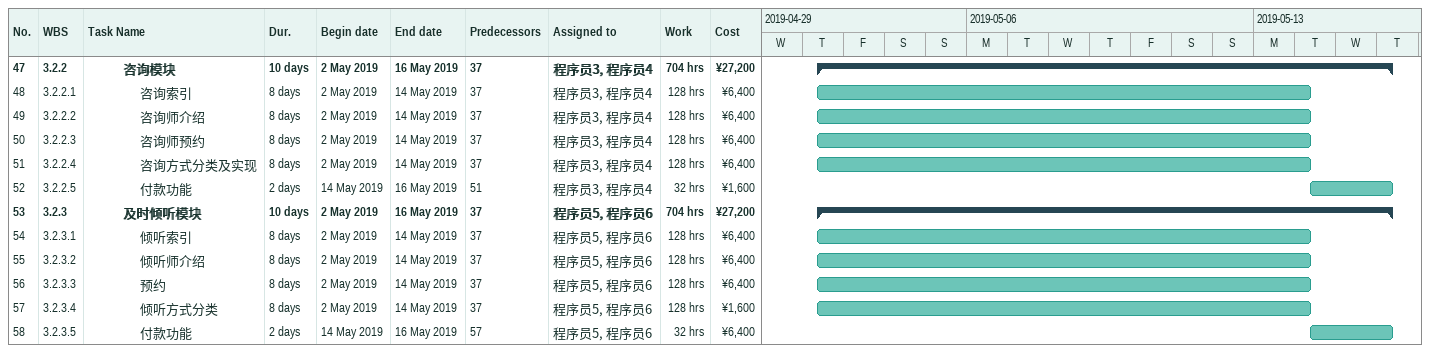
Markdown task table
| ID | WBS | Task | Duration | Start | Finish | Predecessors | Resources | Work (h) | Cost (¥) |
|---|---|---|---|---|---|---|---|---|---|
| 47 | 3.2.2 | **咨询模块** | 10d | 2019-05-02 | 2019-05-16 | 37 | 程序员3, 程序员4 | 704 | 27200 |
| 48 | 3.2.2.1 | 咨询索引 | 8d | 2019-05-02 | 2019-05-14 | 37 | 程序员3, 程序员4 | 128 | 6400 |
| 49 | 3.2.2.2 | 咨询师介绍 | 8d | 2019-05-02 | 2019-05-14 | 37 | 程序员3, 程序员4 | 128 | 6400 |
| 50 | 3.2.2.3 | 咨询师预约 | 8d | 2019-05-02 | 2019-05-14 | 37 | 程序员3, 程序员4 | 128 | 6400 |
| 51 | 3.2.2.4 | 咨询方式分类及实现 | 8d | 2019-05-02 | 2019-05-14 | 37 | 程序员3, 程序员4 | 128 | 6400 |
| 52 | 3.2.2.5 | 付款功能 | 2d | 2019-05-14 | 2019-05-16 | 51 | 程序员3, 程序员4 | 32 | 1600 |
| 53 | 3.2.3 | **及时倾听模块** | 10d | 2019-05-02 | 2019-05-16 | 37 | 程序员5, 程序员6 | 704 | 27200 |
| 54 | 3.2.3.1 | 倾听索引 | 8d | 2019-05-02 | 2019-05-14 | 37 | 程序员5, 程序员6 | 128 | 6400 |
| 55 | 3.2.3.2 | 倾听师介绍 | 8d | 2019-05-02 | 2019-05-14 | 37 | 程序员5, 程序员6 | 128 | 6400 |
| 56 | 3.2.3.3 | 预约 | 8d | 2019-05-02 | 2019-05-14 | 37 | 程序员5, 程序员6 | 128 | 6400 |
| 57 | 3.2.3.4 | 倾听方式分类 | 8d | 2019-05-02 | 2019-05-14 | 37 | 程序员5, 程序员6 | 128 | 1600 |
| 58 | 3.2.3.5 | 付款功能 | 2d | 2019-05-14 | 2019-05-16 | 57 | 程序员5, 程序员6 | 32 | 6400 |
